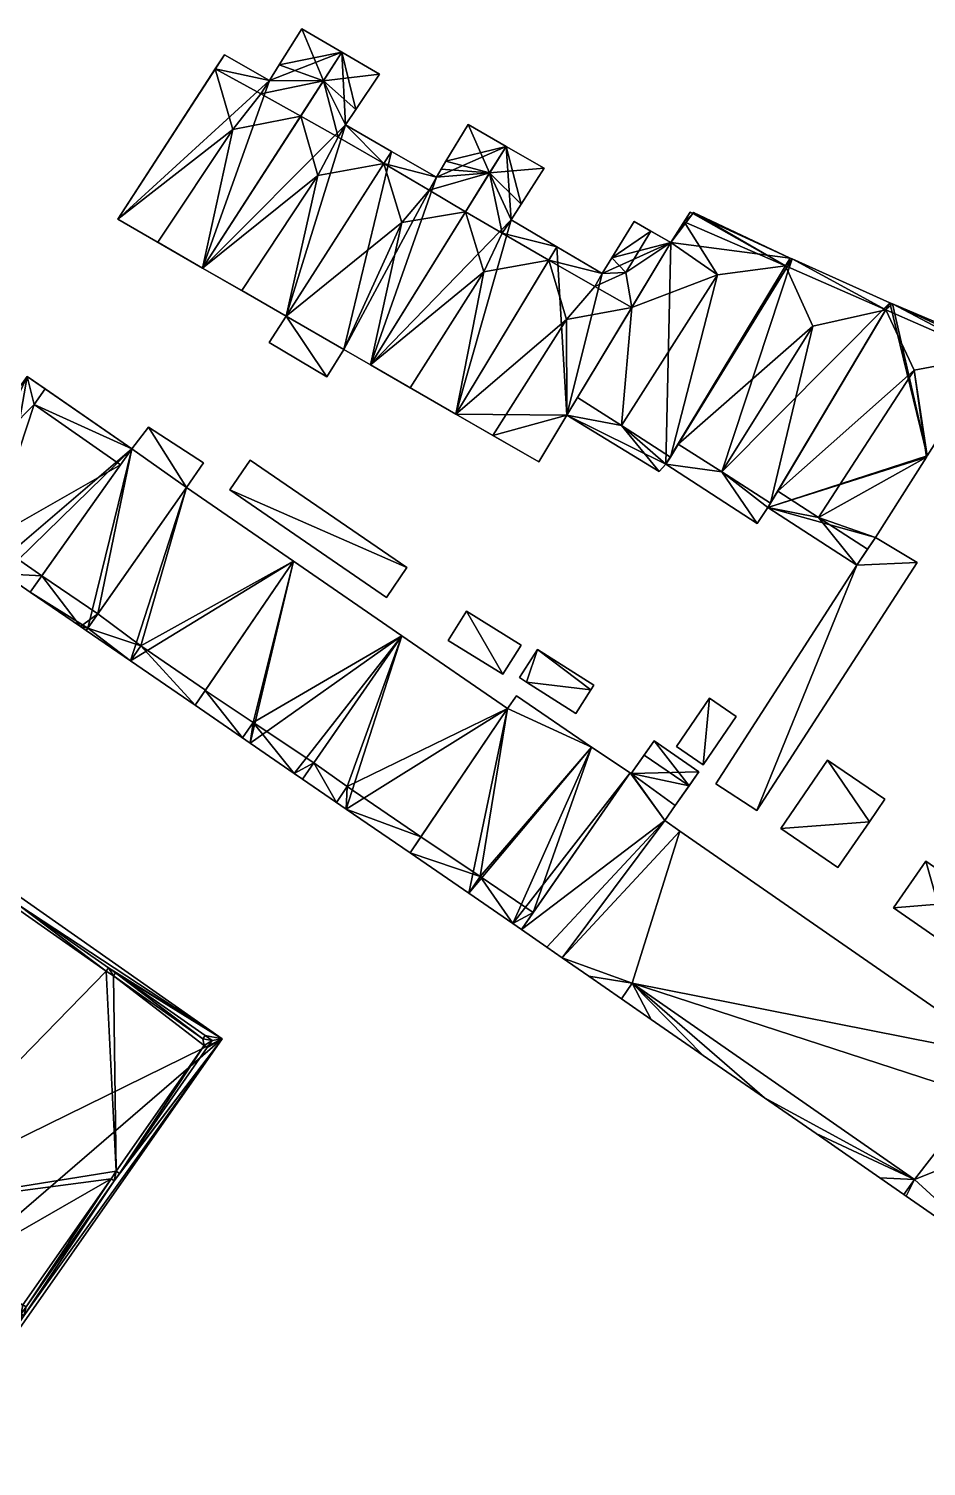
# Model space of a CAD drawing. Header units: inches. Extents: x 92123 to 92822, y 437993 to 438384.
# Drawn here: x 92657.7 to 92716.1, y 438164.1 to 438257.6 of the extents above; entities that cross this region are included whole.
import ezdxf

# ---------------------------------------------------------------- set-up
doc = ezdxf.new("R2010")
doc.units = ezdxf.units.IN
doc.header["$MEASUREMENT"] = 0
doc.layers.add('9200_4380_building', color=10, linetype='Continuous')

msp = doc.modelspace()

# ---------------------------------------------------------------- meshes
at = {"layer": '9200_4380_building'}
mesh = msp.add_polyface(dxfattribs=at)
corners = [(92663.5, 438245.25, 9.167), (92666.101, 438243.752, 10.367), (92670.981, 438251.086, 10.367), (92669.843, 438255.035, 9.167), (92669.843, 438255.035, 6.917), (92670.434, 438255.947, -2.127), (92663.5, 438245.25, -2.127), (92670.434, 438255.947, 6.917), (92669.02, 438242.07, 9.167), (92669.02, 438242.07, -2.127), (92675.402, 438251.96, 8.467), (92675.402, 438251.96, 9.167), (92678.083, 438256.116, -2.127), (92676.884, 438254.258, 9.467), (92678.083, 438256.116, 9.467), (92675.48, 438257.64, 8.467), (92675.48, 438257.64, -2.127), (92673.37, 438254.28, 6.917), (92673.37, 438254.28, -2.127), (92674.006, 438255.292, -2.127), (92673.37, 438254.28, 8.467), (92674.006, 438255.292, 8.467), (92672.806, 438253.396, 8.467), (92672.806, 438253.396, 6.917), (92672.806, 438253.396, 9.167)]
mesh.append_faces([[corners[k] for k in face] for face in [(2, 1, 8), (2, 8, 11), (6, 18, 9), (18, 19, 12), (9, 18, 12), (6, 5, 18), (19, 16, 12), (13, 22, 10), (17, 7, 4), (17, 4, 23), (24, 3, 2), (24, 2, 11), (13, 14, 15), (22, 13, 20), (15, 21, 13), (13, 21, 20), (10, 22, 11), (22, 24, 11), (3, 22, 4), (24, 22, 3), (22, 23, 4), (17, 23, 22), (17, 22, 20), (16, 19, 15), (19, 21, 15), (17, 21, 19), (20, 21, 17), (17, 19, 18), (18, 5, 17), (5, 7, 17), (12, 16, 15), (12, 15, 14), (12, 14, 13), (10, 12, 13), (8, 9, 10), (12, 10, 9), (8, 10, 11), (6, 8, 0), (9, 8, 6), (8, 1, 0), (0, 3, 4), (0, 4, 6), (4, 7, 5), (4, 5, 6), (3, 0, 2), (0, 1, 2)]])
mesh = msp.add_polyface(dxfattribs=at)
corners = [(92669.02, 438242.07, 9.167), (92671.57, 438240.602, 10.367), (92676.512, 438248.095, 10.367), (92675.402, 438251.96, 9.167), (92681.31, 438249.66, -2.052), (92678.32, 438251.38, 6.917), (92681.31, 438249.66, 6.917), (92678.32, 438251.38, -2.052), (92678.986, 438252.382, 8.467), (92678.32, 438251.38, 8.467), (92678.986, 438252.382, -2.052), (92680.52, 438254.69, 8.467), (92680.52, 438254.69, -2.052), (92678.083, 438256.116, -2.052), (92678.083, 438256.116, 9.467), (92676.884, 438254.258, 9.467), (92675.402, 438251.96, 8.467), (92669.02, 438242.07, -2.052), (92674.445, 438238.948, 9.167), (92674.445, 438238.948, -2.052), (92680.812, 438248.883, 6.917), (92680.812, 438248.883, 9.167), (92677.829, 438250.58, 8.467), (92677.829, 438250.58, 6.917), (92677.829, 438250.58, 9.167)]
mesh.append_faces([[corners[k] for k in face] for face in [(22, 15, 16), (2, 1, 18), (2, 18, 21), (13, 10, 7), (13, 7, 17), (10, 13, 12), (17, 7, 19), (19, 7, 4), (6, 5, 20), (5, 23, 20), (24, 3, 2), (24, 2, 21), (8, 11, 15), (22, 9, 15), (9, 8, 15), (11, 14, 15), (22, 16, 24), (16, 3, 24), (22, 21, 20), (24, 21, 22), (22, 20, 23), (9, 22, 5), (22, 23, 5), (6, 20, 4), (19, 20, 18), (4, 20, 19), (20, 21, 18), (17, 19, 0), (19, 18, 0), (18, 1, 0), (17, 0, 16), (17, 16, 13), (0, 3, 16), (16, 15, 13), (15, 14, 13), (12, 13, 11), (13, 14, 11), (11, 8, 10), (11, 10, 12), (7, 10, 5), (10, 8, 5), (8, 9, 5), (4, 7, 5), (4, 5, 6), (3, 0, 2), (0, 1, 2)]])
mesh = msp.add_polyface(dxfattribs=at)
corners = [(92684.23, 438247.99, 8.517), (92683.755, 438247.135, 8.517), (92687.69, 438248.259, 9.517), (92684.852, 438249.019, 8.517), (92684.541, 438248.505, 8.517), (92686.29, 438251.4, 8.517), (92688.761, 438249.987, 9.517), (92688.761, 438249.987, -2.07), (92686.29, 438251.4, -2.07), (92684.23, 438247.99, 6.917), (92684.852, 438249.019, -2.07), (92684.23, 438247.99, -2.07), (92681.31, 438249.66, -2.07), (92681.31, 438249.66, 6.917), (92680.812, 438248.883, 6.917), (92674.445, 438238.948, 1.917), (92674.445, 438238.948, -2.07), (92680.812, 438248.883, 9.167), (92674.445, 438238.948, 9.167), (92673.351, 438237.217, -2.07), (92673.351, 438237.217, 1.917), (92677.092, 438234.998, -2.07), (92677.092, 438234.998, 1.917), (92678.217, 438236.767, 1.917), (92678.217, 438236.767, -2.07), (92679.95, 438235.77, 9.117), (92686.122, 438245.729, 8.517), (92686.122, 438245.729, 9.117), (92679.95, 438235.77, -2.07), (92683.755, 438247.135, 6.917), (92678.217, 438236.767, 10.367), (92683.755, 438247.135, 9.14), (92681.975, 438245.032, 10.367)]
mesh.append_faces([[corners[k] for k in face] for face in [(31, 17, 32), (31, 32, 27), (2, 1, 26), (9, 13, 14), (9, 14, 29), (10, 8, 7), (11, 10, 7), (28, 24, 11), (28, 11, 7), (24, 16, 12), (21, 19, 16), (21, 16, 24), (12, 11, 24), (23, 15, 22), (15, 20, 22), (27, 32, 25), (32, 30, 25), (32, 17, 18), (32, 18, 30), (26, 1, 27), (1, 31, 27), (17, 1, 14), (31, 1, 17), (1, 29, 14), (30, 18, 23), (18, 15, 23), (24, 28, 23), (28, 25, 23), (25, 30, 23), (9, 29, 0), (29, 1, 0), (7, 6, 2), (26, 7, 2), (25, 28, 26), (7, 26, 28), (25, 26, 27), (23, 22, 21), (23, 21, 24), (22, 20, 21), (20, 19, 21), (16, 19, 15), (19, 20, 15), (18, 14, 15), (17, 14, 18), (16, 15, 12), (15, 14, 12), (14, 13, 12), (11, 12, 9), (12, 13, 9), (8, 10, 5), (10, 3, 5), (4, 3, 9), (9, 3, 10), (0, 4, 9), (9, 10, 11), (7, 8, 5), (7, 5, 6), (2, 6, 5), (3, 2, 5), (4, 0, 2), (2, 3, 4), (0, 1, 2)]])
mesh = msp.add_polyface(dxfattribs=at)
corners = [(92679.95, 438235.77, 9.117), (92682.529, 438234.283, 10.367), (92687.314, 438241.82, 10.367), (92686.122, 438245.729, 9.117), (92685.5, 438232.57, 9.117), (92685.5, 438232.57, -2.144), (92679.95, 438235.77, -2.144), (92691.543, 438242.577, 6.917), (92691.543, 438242.577, 9.117), (92692.07, 438243.45, -2.144), (92692.07, 438243.45, 6.917), (92689.1, 438245.2, -2.144), (92689.1, 438245.2, 6.917), (92689.748, 438246.221, 8.517), (92689.1, 438245.2, 8.517), (92689.748, 438246.221, -2.144), (92691.24, 438248.57, 8.517), (92691.24, 438248.57, -2.144), (92688.761, 438249.987, -2.144), (92688.761, 438249.987, 9.517), (92687.69, 438248.259, 9.517), (92686.122, 438245.729, 8.517), (92688.505, 438244.343, 6.917), (92688.505, 438244.343, 8.517), (92688.505, 438244.343, 9.117)]
mesh.append_faces([[corners[k] for k in face] for face in [(23, 20, 21), (24, 3, 2), (24, 2, 8), (18, 15, 11), (18, 11, 6), (15, 18, 17), (6, 11, 5), (5, 11, 9), (10, 12, 22), (10, 22, 7), (14, 13, 20), (23, 14, 20), (13, 16, 20), (16, 19, 20), (2, 1, 4), (8, 2, 4), (23, 21, 24), (21, 3, 24), (23, 8, 7), (24, 8, 23), (7, 22, 23), (14, 23, 22), (14, 22, 12), (6, 0, 21), (6, 21, 18), (0, 3, 21), (21, 20, 18), (20, 19, 18), (17, 18, 16), (18, 19, 16), (16, 13, 15), (16, 15, 17), (11, 15, 12), (15, 13, 12), (13, 14, 12), (9, 11, 10), (11, 12, 10), (10, 7, 9), (5, 7, 4), (9, 7, 5), (7, 8, 4), (6, 4, 0), (5, 4, 6), (4, 1, 0), (3, 0, 2), (0, 1, 2)]])
mesh = msp.add_polyface(dxfattribs=at)
corners = [(92696.284, 438231.827, 7.292), (92693.416, 438233.655, 7.292), (92692.72, 438232.5, 6.692), (92699.17, 438229.3, 6.998), (92698.73, 438228.84, 6.692), (92699.455, 438229.774, 7.292), (92692.72, 438232.5, -1.999), (92698.73, 438228.84, -1.999), (92699.17, 438229.3, -1.999), (92706.941, 438242.206, 7.867), (92699.455, 438229.774, 9.742), (92707.251, 438242.721, -1.999), (92707.251, 438242.721, 7.867), (92706.941, 438242.206, 9.742), (92700.95, 438245.69, -1.999), (92700.95, 438245.69, 7.867), (92700.91, 438245.62, 7.867), (92700.91, 438245.62, -1.999), (92700.75, 438245.71, 7.867), (92700.75, 438245.71, -1.999), (92696.944, 438239.506, 9.742), (92699.49, 438243.73, 9.742), (92699.49, 438243.73, -1.999), (92693.416, 438233.655, 9.742), (92700.353, 438245.086, 7.867), (92700.353, 438245.086, 9.742), (92696.284, 438231.827, 10.742), (92702.516, 438241.633, 10.742)]
mesh.append_faces([[corners[k] for k in face] for face in [(13, 25, 27), (12, 15, 9), (15, 16, 9), (9, 16, 24), (24, 16, 18), (22, 19, 17), (22, 17, 11), (17, 14, 11), (7, 6, 8), (6, 22, 8), (22, 11, 8), (13, 27, 10), (27, 26, 10), (27, 20, 26), (27, 21, 20), (20, 23, 26), (27, 25, 21), (9, 24, 13), (24, 25, 13), (10, 26, 0), (10, 0, 5), (26, 23, 0), (23, 1, 0), (21, 25, 24), (21, 24, 22), (24, 18, 19), (24, 19, 22), (23, 20, 1), (1, 20, 22), (6, 1, 22), (2, 1, 6), (20, 21, 22), (17, 19, 18), (17, 18, 16), (14, 17, 16), (14, 16, 15), (11, 14, 12), (14, 15, 12), (5, 11, 9), (10, 9, 13), (9, 11, 12), (5, 8, 11), (3, 8, 5), (9, 10, 5), (3, 4, 8), (4, 7, 8), (4, 2, 7), (2, 6, 7), (5, 0, 3), (4, 0, 2), (3, 0, 4), (0, 1, 2)]])
mesh = msp.add_polyface(dxfattribs=at)
corners = [(92696.552, 438241.772, 9.267), (92696.944, 438239.506, 8.817), (92699.49, 438243.73, 8.817), (92698.188, 438244.474, 9.267), (92691.543, 438242.577, 6.917), (92692.07, 438243.45, -2.144), (92685.5, 438232.57, -2.144), (92692.07, 438243.45, 6.917), (92685.5, 438232.57, 9.117), (92691.543, 438242.577, 9.117), (92690.9, 438229.46, 9.117), (92687.904, 438231.185, 10.367), (92690.9, 438229.46, -2.144), (92692.72, 438232.5, -2.144), (92692.72, 438232.5, 9.117), (92696.944, 438239.506, 9.117), (92699.49, 438243.73, -2.144), (92697.11, 438245.09, -2.144), (92697.11, 438245.09, 8.817), (92695.02, 438241.72, 6.917), (92695.655, 438242.743, -2.144), (92695.02, 438241.72, -2.144), (92695.02, 438241.72, 8.817), (92695.655, 438242.743, 8.817), (92694.547, 438240.869, 6.917), (92694.547, 438240.869, 8.817), (92694.547, 438240.869, 9.117), (92692.704, 438238.73, 10.367)]
mesh.append_faces([[corners[k] for k in face] for face in [(1, 0, 25), (19, 7, 4), (19, 4, 24), (16, 21, 20), (16, 20, 17), (5, 21, 13), (13, 6, 5), (12, 6, 13), (21, 16, 13), (26, 9, 27), (26, 27, 15), (18, 23, 3), (3, 23, 0), (25, 0, 22), (0, 23, 22), (27, 9, 8), (27, 8, 11), (14, 27, 11), (15, 27, 14), (14, 11, 10), (1, 25, 26), (1, 26, 15), (9, 25, 4), (26, 25, 9), (25, 24, 4), (19, 24, 22), (24, 25, 22), (21, 5, 19), (5, 7, 19), (17, 20, 23), (17, 23, 18), (19, 23, 20), (22, 23, 19), (19, 20, 21), (18, 2, 17), (3, 2, 18), (2, 16, 17), (2, 1, 16), (13, 1, 14), (16, 1, 13), (1, 15, 14), (14, 10, 13), (10, 12, 13), (6, 10, 8), (12, 10, 6), (10, 11, 8), (8, 9, 4), (8, 4, 6), (4, 7, 5), (4, 5, 6), (3, 0, 2), (0, 1, 2)]])
mesh = msp.add_polyface(dxfattribs=at)
corners = [(92702.802, 438228.804, 6.992), (92699.962, 438230.616, -1.938), (92702.802, 438228.804, -1.938), (92699.962, 438230.616, 6.992), (92706.941, 438242.206, 7.867), (92707.251, 438242.721, 7.867), (92707.251, 438242.721, -1.938), (92706.941, 438242.206, 9.742), (92699.962, 438230.616, 9.742), (92713.472, 438239.351, 7.867), (92713.472, 438239.351, 9.742), (92705.977, 438226.777, 9.742), (92705.977, 438226.777, -1.938), (92713.745, 438239.809, -1.938), (92705.977, 438226.777, 6.992), (92713.745, 438239.809, 7.867), (92707.38, 438242.66, 7.867), (92707.38, 438242.66, -1.938), (92702.802, 438228.804, 10.742), (92708.721, 438238.296, 10.742)]
mesh.append_faces([[corners[k] for k in face] for face in [(7, 8, 19), (8, 18, 19), (10, 7, 19), (15, 16, 9), (4, 16, 5), (9, 16, 4), (14, 0, 2), (14, 2, 12), (1, 17, 2), (1, 6, 17), (17, 13, 2), (13, 12, 2), (10, 19, 11), (19, 18, 11), (18, 8, 0), (8, 3, 0), (11, 18, 0), (11, 0, 14), (9, 4, 10), (4, 7, 10), (17, 6, 5), (17, 5, 16), (13, 17, 16), (13, 16, 15), (13, 9, 14), (15, 9, 13), (14, 9, 11), (12, 13, 14), (9, 10, 11), (8, 4, 3), (7, 4, 8), (1, 3, 6), (3, 4, 6), (4, 5, 6), (0, 3, 1), (0, 1, 2)]])
mesh = msp.add_polyface(dxfattribs=at)
corners = [(92720.305, 438236.364, 7.867), (92713.9, 438239.74, 7.867), (92713.472, 438239.351, 7.867), (92713.745, 438239.809, 7.867), (92720.505, 438236.678, 7.867), (92720.64, 438236.89, 7.867), (92713.745, 438239.809, -1.822), (92705.8, 438226.48, -1.822), (92706.439, 438227.552, 7.317), (92705.8, 438226.48, 6.767), (92713.472, 438239.351, 9.742), (92706.439, 438227.552, 9.742), (92711.58, 438222.73, -1.822), (92711.58, 438222.73, 6.767), (92712.8, 438224.54, -1.822), (92712.281, 438223.769, 7.317), (92712.8, 438224.54, 9.742), (92712.281, 438223.769, 9.742), (92716.121, 438229.772, -1.822), (92716.121, 438229.772, 9.742), (92716.16, 438229.86, 9.742), (92716.16, 438229.86, -1.822), (92720.305, 438236.364, 9.742), (92720.505, 438236.678, -1.822), (92720.64, 438236.89, -1.822), (92713.9, 438239.74, -1.822), (92709.094, 438225.833, 7.317), (92709.094, 438225.833, 10.892), (92715.317, 438235.426, 10.892)]
mesh.append_faces([[corners[k] for k in face] for face in [(22, 10, 28), (25, 24, 23), (21, 25, 23), (21, 6, 25), (21, 7, 6), (14, 12, 7), (7, 21, 18), (14, 7, 18), (15, 26, 13), (9, 26, 8), (13, 26, 9), (28, 10, 11), (28, 11, 27), (22, 28, 20), (20, 28, 19), (19, 27, 16), (19, 28, 27), (16, 27, 17), (27, 11, 26), (11, 8, 26), (17, 27, 26), (17, 26, 15), (0, 2, 22), (2, 10, 22), (25, 6, 1), (6, 3, 1), (24, 25, 1), (24, 1, 5), (5, 4, 24), (4, 23, 24), (4, 0, 23), (21, 0, 20), (23, 0, 21), (0, 22, 20), (20, 19, 18), (20, 18, 21), (19, 16, 18), (16, 14, 18), (16, 17, 15), (16, 15, 14), (14, 15, 13), (12, 14, 13), (13, 9, 12), (9, 7, 12), (11, 2, 8), (8, 2, 6), (10, 2, 11), (7, 9, 8), (7, 8, 6), (2, 3, 6), (5, 1, 4), (4, 1, 0), (2, 1, 3), (0, 1, 2)]])
mesh = msp.add_polyface(dxfattribs=at)
corners = [(92658.06, 438233.182, 11.773), (92658.775, 438234.211, 11.774), (92657.61, 438235.02, 11.771), (92655.145, 438224.41, 11.863), (92651.735, 438226.793, 11.853), (92658.548, 438222.035, 11.873), (92663.684, 438229.277, 11.8), (92658.775, 438234.211, 10.105), (92652.709, 438224.538, 9.473), (92650.99, 438225.75, -1.397), (92652.709, 438224.538, -1.397), (92650.99, 438225.75, 9.484), (92654.404, 438223.343, 9.094), (92654.404, 438223.343, 9.462), (92655.43, 438222.62, -1.397), (92655.43, 438222.62, 9.112), (92656.078, 438222.172, -1.397), (92656.078, 438222.172, 9.122), (92657.8, 438220.98, -1.397), (92657.8, 438220.98, 9.151), (92658.548, 438222.035, 9.092), (92664.41, 438230.3, -1.397), (92664.41, 438230.3, 10.142), (92657.61, 438235.02, -1.397), (92655.145, 438224.41, 9.034)]
mesh.append_faces([[corners[k] for k in face] for face in [(18, 16, 21), (21, 16, 14), (23, 10, 9), (10, 23, 14), (23, 21, 14), (22, 7, 0), (22, 0, 6), (24, 17, 20), (12, 15, 24), (17, 19, 20), (15, 17, 24), (4, 8, 3), (8, 13, 3), (11, 8, 4), (5, 3, 20), (3, 24, 20), (3, 13, 24), (13, 12, 24), (11, 2, 23), (4, 2, 11), (11, 23, 9), (2, 7, 23), (2, 1, 7), (7, 22, 21), (7, 21, 23), (20, 22, 6), (20, 21, 22), (19, 18, 20), (18, 21, 20), (6, 5, 20), (19, 17, 18), (17, 16, 18), (17, 15, 16), (15, 14, 16), (15, 12, 14), (10, 12, 8), (14, 12, 10), (12, 13, 8), (8, 11, 9), (8, 9, 10), (1, 0, 7), (3, 6, 0), (5, 6, 3), (4, 0, 2), (3, 0, 4), (0, 1, 2)]])
mesh = msp.add_polyface(dxfattribs=at)
corners = [(92657.8, 438220.98, -1.768), (92661.55, 438218.64, -1.768), (92661.083, 438218.74, -1.768), (92661.45, 438218.49, -1.768), (92664.41, 438230.3, -1.768), (92667.96, 438227.79, -1.768), (92665.5, 438231.72, -1.768), (92669.07, 438229.39, -1.768), (92657.8, 438220.98, 9.164), (92661.083, 438218.74, 9.17), (92661.45, 438218.49, 9.171), (92661.55, 438218.64, 9.17), (92662.203, 438219.573, 9.168), (92667.96, 438227.79, 11.871), (92662.203, 438219.573, 11.979), (92669.07, 438229.39, 9.249), (92665.5, 438231.72, 9.529), (92664.41, 438230.3, 11.858), (92658.548, 438222.035, 9.161), (92658.548, 438222.035, 11.882)]
mesh.append_faces([[corners[k] for k in face] for face in [(15, 16, 13), (16, 17, 13), (10, 11, 9), (8, 9, 18), (9, 11, 12), (9, 12, 18), (13, 17, 14), (17, 19, 14), (14, 19, 12), (19, 18, 12), (0, 18, 4), (18, 17, 4), (19, 17, 18), (8, 18, 0), (6, 4, 16), (4, 17, 16), (7, 6, 15), (6, 16, 15), (15, 13, 5), (15, 5, 7), (13, 14, 12), (13, 12, 5), (5, 12, 1), (1, 12, 11), (11, 10, 3), (11, 3, 1), (10, 9, 3), (9, 2, 3), (9, 8, 2), (8, 0, 2), (5, 6, 7), (5, 4, 6), (5, 1, 4), (4, 1, 0), (2, 1, 3), (0, 1, 2)]])
mesh = msp.add_polyface(dxfattribs=at)
corners = [(92705.11, 438225.46, 6.617), (92702.802, 438228.804, 6.992), (92699.17, 438229.3, 6.617), (92699.962, 438230.616, 6.992), (92705.8, 438226.48, 6.912), (92705.977, 438226.777, 6.992), (92699.962, 438230.616, -1.938), (92702.802, 438228.804, -1.938), (92699.17, 438229.3, -1.938), (92705.11, 438225.46, -1.938), (92705.8, 438226.48, -1.938), (92705.977, 438226.777, -1.938)]
mesh.append_faces([[corners[k] for k in face] for face in [(11, 7, 5), (7, 1, 5), (11, 10, 7), (6, 7, 8), (7, 10, 9), (7, 9, 8), (5, 4, 11), (4, 10, 11), (4, 0, 10), (0, 9, 10), (0, 2, 9), (2, 8, 9), (6, 8, 2), (6, 2, 3), (7, 6, 1), (6, 3, 1), (5, 1, 4), (4, 1, 0), (2, 1, 3), (0, 1, 2)]])
mesh = msp.add_polyface(dxfattribs=at)
corners = [(92682.304, 438222.578, 0.324), (92670.786, 438227.644, 0.464), (92680.974, 438220.643, 0.496), (92672.115, 438229.578, 0.292), (92670.786, 438227.644, -1.918), (92672.115, 438229.578, -1.918), (92682.304, 438222.578, -1.918), (92680.974, 438220.643, -1.918)]
mesh.append_faces([[corners[k] for k in face] for face in [(2, 1, 7), (1, 4, 7), (5, 4, 3), (4, 1, 3), (6, 5, 3), (6, 3, 0), (0, 2, 7), (0, 7, 6), (7, 4, 6), (4, 5, 6), (0, 3, 1), (0, 1, 2)]])
mesh = msp.add_polyface(dxfattribs=at)
corners = [(92667.96, 438227.79, -1.744), (92664.329, 438216.51, -1.744), (92661.55, 438218.64, -1.744), (92661.45, 438218.49, -1.744), (92674.94, 438222.99, -1.744), (92668.53, 438213.62, -1.744), (92668.53, 438213.62, 9.783), (92664.329, 438216.51, 9.797), (92664.329, 438216.51, 9.141), (92661.45, 438218.49, 9.236), (92674.94, 438222.99, 11.94), (92669.206, 438214.608, 11.911), (92667.96, 438227.79, 11.925), (92661.55, 438218.64, 9.235), (92662.203, 438219.573, 9.229), (92662.203, 438219.573, 11.896), (92664.998, 438217.486, 11.902), (92664.998, 438217.486, 9.135)]
mesh.append_faces([[corners[k] for k in face] for face in [(11, 16, 6), (16, 7, 6), (16, 10, 12), (11, 10, 16), (16, 12, 15), (9, 8, 13), (8, 17, 13), (17, 14, 13), (17, 8, 7), (17, 7, 16), (16, 15, 14), (16, 14, 17), (2, 14, 0), (14, 12, 0), (15, 12, 14), (13, 14, 2), (2, 3, 13), (3, 9, 13), (4, 0, 12), (4, 12, 10), (5, 4, 6), (4, 10, 6), (10, 11, 6), (8, 9, 3), (8, 3, 1), (1, 5, 8), (5, 6, 8), (6, 7, 8), (5, 1, 4), (4, 1, 0), (2, 1, 3), (0, 1, 2)]])
mesh = msp.add_polyface(dxfattribs=at)
corners = [(92705.09, 438206.78, 1.382), (92711.58, 438222.73, 1.341), (92702.41, 438208.51, 1.402), (92715.51, 438222.91, 1.312), (92712.8, 438224.54, 1.333), (92711.58, 438222.73, -1.722), (92715.51, 438222.91, -1.722), (92705.09, 438206.78, -1.722), (92712.8, 438224.54, -1.722), (92702.41, 438208.51, -1.722)]
mesh.append_faces([[corners[k] for k in face] for face in [(5, 9, 1), (9, 2, 1), (8, 5, 4), (5, 1, 4), (6, 8, 3), (8, 4, 3), (3, 0, 7), (3, 7, 6), (0, 2, 9), (0, 9, 7), (9, 5, 7), (5, 8, 6), (5, 6, 7), (0, 3, 1), (3, 4, 1), (0, 1, 2)]])
mesh = msp.add_polyface(dxfattribs=at)
corners = [(92674.94, 438222.99, -1.794), (92681.98, 438218.15, -1.794), (92672.106, 438211.165, -1.794), (92674.978, 438209.193, -1.794), (92668.53, 438213.62, -1.794), (92675.52, 438208.82, -1.794), (92671.622, 438211.497, 9.124), (92671.622, 438211.497, 9.627), (92668.53, 438213.62, 9.703), (92672.106, 438211.165, 9.124), (92674.978, 438209.193, 9.124), (92675.52, 438208.82, 9.124), (92676.254, 438209.879, 9.124), (92681.98, 438218.15, 11.947), (92676.254, 438209.879, 11.92), (92674.94, 438222.99, 11.937), (92669.192, 438214.587, 11.91), (92672.299, 438212.506, 11.915), (92672.299, 438212.506, 9.124)]
mesh.append_faces([[corners[k] for k in face] for face in [(17, 16, 7), (16, 8, 7), (17, 13, 15), (14, 13, 17), (17, 15, 16), (11, 12, 10), (9, 10, 18), (10, 12, 18), (9, 18, 6), (17, 7, 18), (7, 6, 18), (14, 17, 12), (17, 18, 12), (8, 15, 0), (16, 15, 8), (8, 0, 4), (1, 0, 15), (1, 15, 13), (13, 14, 12), (13, 12, 1), (1, 12, 5), (5, 12, 11), (11, 10, 5), (10, 3, 5), (10, 9, 2), (10, 2, 3), (9, 6, 2), (4, 6, 8), (2, 6, 4), (6, 7, 8), (3, 1, 5), (4, 0, 2), (1, 3, 2), (0, 1, 2)]])
mesh = msp.add_polyface(dxfattribs=at)
corners = [(92686.188, 438219.746, 0.401), (92685.007, 438217.845, 0.554), (92688.558, 438215.638, 0.525), (92689.74, 438217.538, 0.372), (92688.558, 438215.638, -1.799), (92686.188, 438219.746, -1.799), (92689.74, 438217.538, -1.799), (92685.007, 438217.845, -1.799)]
mesh.append_faces([[corners[k] for k in face] for face in [(2, 1, 7), (2, 7, 4), (5, 7, 0), (7, 1, 0), (6, 5, 3), (5, 0, 3), (3, 2, 4), (3, 4, 6), (4, 7, 5), (4, 5, 6), (3, 0, 2), (0, 1, 2)]])
mesh = msp.add_polyface(dxfattribs=at)
corners = [(92688.86, 438213.41, -1.794), (92682.52, 438204.02, -1.794), (92678.368, 438206.867, -1.794), (92681.98, 438218.15, -1.794), (92675.52, 438208.82, -1.794), (92677.726, 438207.307, 9.124), (92675.52, 438208.82, 9.124), (92678.368, 438206.867, 9.595), (92677.726, 438207.307, 9.6), (92682.52, 438204.02, 9.56), (92688.86, 438213.41, 11.931), (92683.226, 438205.066, 11.923), (92681.98, 438218.15, 11.932), (92676.254, 438209.879, 9.124), (92676.254, 438209.879, 11.925), (92678.424, 438208.333, 11.923), (92678.424, 438208.333, 9.124)]
mesh.append_faces([[corners[k] for k in face] for face in [(7, 11, 15), (9, 11, 7), (7, 15, 8), (16, 13, 5), (13, 6, 5), (15, 10, 12), (11, 10, 15), (15, 12, 14), (16, 5, 8), (16, 8, 15), (15, 14, 13), (15, 13, 16), (4, 13, 3), (13, 12, 3), (14, 12, 13), (6, 13, 4), (0, 3, 10), (3, 12, 10), (1, 0, 9), (0, 10, 9), (10, 11, 9), (9, 7, 2), (9, 2, 1), (7, 8, 5), (7, 5, 2), (2, 5, 4), (4, 5, 6), (4, 3, 2), (3, 0, 2), (0, 1, 2)]])
mesh = msp.add_polyface(dxfattribs=at)
corners = [(92690.095, 438215.135, 0.559), (92690.812, 438217.257, 0.384), (92689.644, 438215.422, 0.546), (92693.305, 438213.092, 0.647), (92694.279, 438214.621, 0.512), (92694.473, 438214.927, 0.485), (92694.279, 438214.621, -1.834), (92693.305, 438213.092, -1.834), (92690.095, 438215.135, -1.834), (92689.644, 438215.422, -1.834), (92690.812, 438217.257, -1.834), (92694.473, 438214.927, -1.834)]
mesh.append_faces([[corners[k] for k in face] for face in [(0, 2, 8), (2, 9, 8), (3, 0, 7), (0, 8, 7), (10, 9, 1), (9, 2, 1), (11, 10, 1), (11, 1, 5), (5, 4, 6), (5, 6, 11), (4, 3, 7), (4, 7, 6), (10, 11, 6), (8, 10, 6), (9, 10, 8), (6, 7, 8), (4, 5, 1), (0, 4, 1), (3, 4, 0), (0, 1, 2)]])
mesh = msp.add_polyface(dxfattribs=at)
corners = [(92696.84, 438209.22, -1.696), (92689.77, 438199.04, -1.696), (92689.203, 438199.43, -1.696), (92686.344, 438201.393, -1.696), (92694.328, 438210.894, -1.696), (92682.52, 438204.02, -1.696), (92688.86, 438213.41, -1.696), (92689.451, 438214.244, -1.696), (92687.077, 438202.484, 11.931), (92686.344, 438201.393, 9.428), (92687.077, 438202.484, 9.313), (92694.328, 438210.894, 11.924), (92696.84, 438209.22, 11.93), (92689.451, 438214.244, 11.914), (92688.86, 438213.41, 11.915), (92682.52, 438204.02, 9.56), (92683.226, 438205.065, 11.923), (92689.203, 438199.43, 9.344), (92689.77, 438199.04, 9.328), (92690.536, 438200.144, 9.348), (92690.536, 438200.144, 11.938)]
mesh.append_faces([[corners[k] for k in face] for face in [(12, 11, 20), (20, 11, 8), (16, 8, 14), (8, 11, 14), (11, 13, 14), (8, 16, 15), (8, 15, 9), (19, 10, 17), (19, 17, 18), (17, 10, 9), (20, 8, 19), (8, 10, 19), (12, 20, 19), (12, 19, 0), (0, 19, 1), (1, 19, 18), (18, 17, 2), (18, 2, 1), (17, 9, 3), (17, 3, 2), (9, 15, 5), (9, 5, 3), (15, 14, 6), (16, 14, 15), (15, 6, 5), (7, 6, 13), (6, 14, 13), (4, 7, 13), (4, 13, 11), (0, 4, 11), (0, 11, 12), (8, 9, 10), (6, 7, 4), (2, 4, 0), (3, 6, 4), (3, 5, 6), (3, 4, 2), (0, 1, 2)]])
mesh = msp.add_polyface(dxfattribs=at)
corners = [(92702.009, 438214.086, 0.759), (92701.594, 438209.745, 0.759), (92703.747, 438212.899, 0.759), (92699.856, 438210.931, 0.759), (92701.594, 438209.745, -1.705), (92703.747, 438212.899, -1.705), (92702.009, 438214.086, -1.705), (92699.856, 438210.931, -1.705), (92701.594, 438209.745, -1.705)]
mesh.append_faces([[corners[k] for k in face] for face in [(5, 8, 6), (8, 7, 6), (1, 3, 7), (1, 7, 4), (6, 7, 0), (7, 3, 0), (5, 6, 2), (6, 0, 2), (2, 1, 4), (2, 4, 5), (0, 3, 1), (0, 1, 2)]])
mesh = msp.add_polyface(dxfattribs=at)
corners = [(92697.749, 438210.38, 10.017), (92697.749, 438210.38, 10.317), (92700.669, 438208.384, 10.317), (92700.669, 438208.384, 10.017), (92714.808, 438181.687, 10.317), (92714.651, 438181.796, 10.317), (92714.651, 438181.796, 7.367), (92714.808, 438181.687, -1.475), (92714.651, 438181.796, -1.475), (92721.939, 438176.748, 10.317), (92721.939, 438176.748, -1.475), (92724.41, 438175.038, 10.317), (92724.41, 438175.038, -1.475), (92725.454, 438174.315, 10.317), (92725.454, 438174.315, -1.475), (92726.24, 438173.77, 10.317), (92726.24, 438173.77, -1.475), (92727.778, 438175.991, 10.317), (92727.778, 438175.991, -1.475), (92727.827, 438176.062, 10.317), (92727.827, 438176.062, -1.475), (92730.83, 438180.4, -1.475), (92730.83, 438180.4, 10.317), (92727.065, 438182.997, 10.317), (92722.983, 438185.814, -1.475), (92722.983, 438185.814, 10.317), (92719.54, 438188.19, -1.475), (92719.54, 438188.19, 10.317), (92721.29, 438190.72, -1.475), (92721.29, 438190.72, 10.317), (92700.077, 438205.435, -1.475), (92700.077, 438205.435, 10.317), (92699.09, 438206.12, -1.475), (92699.09, 438206.12, 10.317), (92699.772, 438207.098, -1.475), (92699.772, 438207.098, 10.317), (92701.3, 438209.29, -1.475), (92701.3, 438209.29, 9.167), (92698.4, 438211.31, 9.167), (92698.4, 438211.31, -1.475), (92696.91, 438209.18, -1.475), (92696.91, 438209.18, 10.317), (92696.84, 438209.22, -1.475), (92696.84, 438209.22, 10.317), (92689.77, 438199.04, -1.475), (92689.77, 438199.04, 10.317), (92696.269, 438194.525, 7.367), (92696.269, 438194.525, 10.317), (92694.144, 438195.996, 10.317), (92696.269, 438194.525, -1.475), (92694.144, 438195.996, -1.475), (92691.41, 438197.89, -1.475), (92691.41, 438197.89, 10.317), (92692.42, 438197.19, 10.317), (92692.42, 438197.19, -1.475), (92715.333, 438182.777, -1.475), (92696.977, 438195.544, -1.475), (92715.333, 438182.777, 7.367), (92715.333, 438182.777, 10.317), (92696.977, 438195.544, 7.367), (92696.977, 438195.544, 10.317)]
mesh.append_faces([[corners[k] for k in face] for face in [(11, 17, 19), (13, 15, 17), (9, 11, 19), (23, 9, 19), (23, 25, 9), (58, 5, 4), (9, 25, 58), (27, 29, 60), (27, 60, 58), (60, 31, 53), (47, 60, 48), (48, 60, 53), (43, 45, 33), (41, 43, 33), (35, 41, 33), (35, 2, 41), (11, 13, 17), (52, 33, 45), (41, 2, 1), (29, 31, 60), (25, 27, 58), (9, 58, 4), (53, 31, 33), (19, 22, 23), (52, 53, 33), (37, 38, 3), (38, 0, 3), (57, 59, 55), (59, 56, 55), (59, 46, 56), (46, 49, 56), (55, 8, 6), (55, 6, 57), (58, 60, 59), (58, 59, 57), (60, 47, 59), (47, 46, 59), (57, 6, 5), (57, 5, 58), (10, 24, 20), (12, 20, 18), (21, 20, 24), (24, 55, 26), (10, 55, 24), (28, 56, 30), (51, 32, 54), (36, 34, 40), (26, 56, 28), (30, 56, 54), (32, 30, 54), (34, 32, 40), (40, 32, 42), (42, 32, 44), (50, 54, 56), (49, 50, 56), (39, 36, 40), (26, 55, 56), (51, 44, 32), (10, 7, 55), (12, 10, 20), (12, 18, 14), (18, 16, 14), (7, 8, 55), (48, 53, 50), (53, 54, 50), (53, 52, 51), (53, 51, 54), (52, 45, 51), (45, 44, 51), (50, 46, 48), (49, 46, 50), (46, 47, 48), (42, 44, 43), (44, 45, 43), (40, 42, 41), (42, 43, 41), (1, 0, 41), (41, 38, 40), (0, 38, 41), (38, 39, 40), (36, 39, 38), (36, 38, 37), (37, 3, 35), (34, 37, 35), (36, 37, 34), (3, 2, 35), (35, 33, 34), (33, 32, 34), (30, 32, 31), (32, 33, 31), (28, 30, 29), (30, 31, 29), (29, 27, 28), (27, 26, 28), (24, 26, 25), (26, 27, 25), (25, 23, 24), (23, 22, 21), (23, 21, 24), (22, 19, 21), (19, 20, 21), (19, 17, 18), (19, 18, 20), (17, 15, 16), (17, 16, 18), (15, 13, 14), (15, 14, 16), (13, 11, 12), (13, 12, 14), (11, 9, 10), (11, 10, 12), (9, 4, 7), (9, 7, 10), (8, 7, 6), (7, 4, 6), (4, 5, 6), (3, 0, 2), (0, 1, 2)]])
mesh = msp.add_polyface(dxfattribs=at)
corners = [(92669.04, 438191.93, -1.504), (92663.21, 438196.01, 4), (92669.04, 438191.93, 4), (92663.21, 438196.01, -1.504), (92638.14, 438200.97, -1.504), (92638.14, 438200.97, 4), (92643.89, 438209.15, 4), (92643.89, 438209.15, -1.504), (92637.93, 438201.11, -1.504), (92637.93, 438201.11, 4), (92637.61, 438200.66, -1.504), (92637.61, 438200.66, 4), (92637.82, 438200.52, 4), (92637.82, 438200.52, -1.504), (92633.48, 438194.34, 4), (92633.48, 438194.34, -1.504), (92633.27, 438194.49, 4), (92633.27, 438194.49, -1.504), (92632.16, 438192.89, 4), (92632.16, 438192.89, -1.504), (92635.52, 438185.85, 4), (92635.52, 438185.85, -1.504), (92635.74, 438185.96, 4), (92635.74, 438185.96, -1.504), (92636.456, 438184.458, 4), (92636.456, 438184.458, -1.504), (92638.41, 438180.36, -1.504), (92638.41, 438180.36, 4), (92638.18, 438180.26, 4), (92638.18, 438180.26, -1.504), (92638.4, 438179.8, 4), (92638.4, 438179.8, -1.504), (92638.63, 438179.91, 4), (92638.63, 438179.91, -1.504), (92639.936, 438177.16, 4), (92639.936, 438177.16, -1.504), (92655.46, 438174.99, 4), (92649.586, 438166.597, -1.504), (92655.46, 438174.99, -1.504), (92649.586, 438166.597, 4), (92657.25, 438173.73, 4), (92657.25, 438173.73, -1.504), (92657.38, 438173.9, -1.504), (92657.38, 438173.9, 4), (92657.21, 438174.02, 4), (92657.21, 438174.02, -1.504), (92657.54, 438174.48, 4), (92657.54, 438174.48, -1.504), (92657.33, 438174.62, 4), (92657.33, 438174.62, -1.504), (92663.06, 438182.82, -1.504), (92663.06, 438182.82, 4), (92663.27, 438182.68, 4), (92663.27, 438182.68, -1.504), (92663.6, 438183.16, -1.504), (92663.6, 438183.16, 4), (92663.39, 438183.3, -1.504), (92663.39, 438183.3, 4), (92669.12, 438191.49, 4), (92669.12, 438191.49, -1.504), (92669.32, 438191.35, -1.504), (92669.32, 438191.35, 4), (92669.64, 438191.81, -1.504), (92669.64, 438191.81, 4), (92669.18, 438192.13, -1.504), (92669.18, 438192.13, 4), (92652.984, 438177.014, -1.504), (92647.964, 438169.893, -1.504), (92669.32, 438191.35, -1.504), (92647.585, 438180.774, -1.504), (92636.456, 438184.458, -1.504), (92650.2, 438205.12, -1.504), (92650.62, 438204.82, -1.504), (92637.82, 438200.52, -1.504), (92638.18, 438180.26, -1.504), (92637.93, 438201.11, -1.504), (92644.01, 438209.75, -1.504), (92644.32, 438209.24, -1.504), (92643.68, 438209.3, -1.504), (92644.46, 438209.44, -1.504), (92650.76, 438205.03, -1.504), (92650.34, 438205.32, -1.504), (92656.46, 438200.74, -1.504), (92656.91, 438200.42, -1.504), (92657.06, 438200.62, -1.504), (92656.6, 438200.94, -1.504), (92662.75, 438196.33, -1.504), (92663.36, 438196.21, -1.504), (92662.89, 438196.54, -1.504), (92663.36, 438196.21, 4), (92662.89, 438196.54, 4), (92662.75, 438196.33, 4), (92656.91, 438200.42, 4), (92657.06, 438200.62, 4), (92656.6, 438200.94, 4), (92656.46, 438200.74, 4), (92650.62, 438204.82, 4), (92650.76, 438205.03, 4), (92650.34, 438205.32, 4), (92650.2, 438205.12, 4), (92644.32, 438209.24, 4), (92644.46, 438209.44, 4), (92644.01, 438209.75, 4), (92643.68, 438209.3, 4), (92650.81, 438164.11, 16.303), (92650.81, 438164.11, 4), (92670.3, 438191.92, 4), (92670.3, 438191.92, 16.303), (92635.816, 438184.159, 16.303), (92635.816, 438184.159, 4), (92639.28, 438176.85, 4), (92639.28, 438176.85, 16.303), (92631.66, 438192.93, 4), (92631.66, 438192.93, 16.303), (92643.91, 438210.42, 4), (92643.91, 438210.42, 16.303), (92652.984, 438177.014, 16.303), (92647.585, 438180.774, 16.303), (92647.964, 438169.893, 16.303), (92637.93, 438201.11, 4), (92637.82, 438200.52, 4), (92638.18, 438180.26, 4), (92636.456, 438184.458, 4), (92669.32, 438191.35, 4)]
mesh.append_faces([[corners[k] for k in face] for face in [(95, 96, 94), (94, 97, 114), (91, 93, 90), (92, 93, 91), (93, 114, 106), (93, 94, 114), (89, 106, 65), (1, 89, 2), (2, 89, 65), (65, 106, 63), (58, 123, 55), (63, 106, 123), (123, 106, 55), (106, 52, 55), (106, 43, 52), (52, 43, 46), (51, 46, 48), (51, 52, 46), (46, 43, 44), (106, 105, 43), (43, 105, 40), (40, 105, 39), (36, 40, 39), (90, 106, 89), (102, 103, 114), (102, 114, 101), (18, 20, 112), (112, 20, 109), (30, 34, 110), (30, 32, 34), (121, 30, 110), (109, 122, 121), (109, 20, 122), (121, 122, 27), (20, 22, 122), (110, 109, 121), (16, 18, 112), (11, 14, 16), (114, 119, 11), (11, 120, 14), (112, 11, 16), (103, 5, 119), (112, 114, 11), (103, 6, 5), (103, 119, 114), (100, 101, 98), (99, 100, 98), (55, 57, 58), (93, 106, 90), (98, 114, 97), (94, 96, 97), (98, 101, 114), (66, 67, 118), (66, 118, 116), (116, 117, 66), (117, 69, 66), (111, 34, 117), (34, 69, 117), (35, 69, 34), (110, 34, 111), (67, 37, 39), (67, 39, 118), (39, 105, 104), (39, 104, 118), (107, 117, 116), (104, 116, 118), (107, 115, 117), (108, 111, 117), (117, 113, 108), (115, 113, 117), (116, 104, 107), (106, 114, 115), (106, 115, 107), (114, 112, 113), (114, 113, 115), (108, 113, 112), (108, 112, 109), (111, 108, 110), (108, 109, 110), (107, 104, 106), (104, 105, 106), (6, 103, 78), (6, 78, 7), (76, 78, 102), (78, 103, 102), (79, 76, 102), (79, 102, 101), (101, 100, 77), (101, 77, 79), (71, 77, 99), (77, 100, 99), (81, 71, 99), (81, 99, 98), (80, 81, 97), (81, 98, 97), (97, 96, 72), (97, 72, 80), (82, 72, 95), (72, 96, 95), (85, 82, 95), (85, 95, 94), (84, 85, 93), (85, 94, 93), (93, 92, 83), (93, 83, 84), (86, 83, 92), (86, 92, 91), (88, 86, 91), (88, 91, 90), (87, 88, 90), (87, 90, 89), (89, 1, 3), (89, 3, 87), (0, 64, 62), (59, 3, 0), (59, 0, 62), (88, 3, 86), (59, 56, 3), (3, 56, 86), (87, 3, 88), (86, 69, 83), (86, 56, 69), (83, 82, 85), (71, 80, 72), (73, 72, 82), (84, 83, 85), (83, 69, 82), (69, 73, 82), (7, 77, 71), (80, 71, 81), (77, 76, 79), (7, 78, 76), (7, 76, 77), (7, 71, 4), (73, 10, 75), (4, 73, 75), (73, 69, 23), (73, 4, 72), (21, 19, 23), (19, 15, 23), (19, 17, 15), (23, 69, 70), (31, 74, 26), (15, 73, 23), (26, 69, 33), (69, 35, 33), (4, 71, 72), (56, 50, 69), (37, 67, 38), (70, 69, 26), (41, 38, 45), (42, 41, 45), (69, 50, 66), (47, 45, 49), (45, 38, 49), (50, 49, 66), (53, 50, 56), (54, 53, 56), (26, 33, 31), (66, 49, 38), (62, 68, 59), (66, 38, 67), (64, 0, 2), (64, 2, 65), (62, 64, 63), (64, 65, 63), (63, 61, 62), (61, 60, 62), (61, 58, 60), (58, 59, 60), (58, 57, 56), (58, 56, 59), (54, 56, 55), (56, 57, 55), (55, 52, 54), (52, 53, 54), (52, 51, 50), (52, 50, 53), (51, 48, 50), (48, 49, 50), (47, 49, 48), (47, 48, 46), (46, 44, 45), (46, 45, 47), (42, 45, 44), (42, 44, 43), (43, 40, 42), (40, 41, 42), (40, 36, 38), (40, 38, 41), (36, 39, 37), (36, 37, 38), (34, 32, 33), (34, 33, 35), (32, 30, 31), (32, 31, 33), (30, 28, 29), (30, 29, 31), (26, 29, 28), (26, 28, 27), (27, 24, 26), (24, 25, 26), (24, 22, 23), (24, 23, 25), (22, 20, 21), (22, 21, 23), (20, 18, 19), (20, 19, 21), (17, 19, 18), (17, 18, 16), (15, 17, 16), (15, 16, 14), (13, 15, 14), (13, 14, 12), (12, 11, 10), (12, 10, 13), (8, 10, 9), (10, 11, 9), (4, 8, 5), (8, 9, 5), (7, 4, 6), (4, 5, 6), (0, 3, 1), (0, 1, 2)]])
mesh = msp.add_polyface(dxfattribs=at)
corners = [(92712.403, 438206.048, 1.352), (92713.41, 438207.52, 1.362), (92709.69, 438210.06, 1.368), (92710.36, 438203.06, 1.332), (92706.64, 438205.6, 1.338), (92712.403, 438206.048, -1.192), (92710.36, 438203.06, -1.192), (92706.64, 438205.6, -1.192), (92713.41, 438207.52, -1.192), (92709.69, 438210.06, -1.192)]
mesh.append_faces([[corners[k] for k in face] for face in [(9, 7, 4), (9, 4, 2), (8, 9, 1), (9, 2, 1), (1, 0, 8), (0, 5, 8), (0, 3, 5), (3, 6, 5), (3, 4, 7), (3, 7, 6), (9, 5, 7), (8, 5, 9), (5, 6, 7), (4, 0, 2), (3, 0, 4), (0, 1, 2)]])
mesh = msp.add_polyface(dxfattribs=at)
corners = [(92716.07, 438203.49, 1.371), (92713.97, 438200.44, 1.35), (92717.67, 438197.89, 1.357), (92719.78, 438200.93, 1.378), (92713.97, 438200.44, -1.176), (92716.07, 438203.49, -1.176), (92719.78, 438200.93, -1.176), (92717.67, 438197.89, -1.176)]
mesh.append_faces([[corners[k] for k in face] for face in [(6, 5, 0), (6, 0, 3), (3, 2, 6), (2, 7, 6), (2, 1, 7), (1, 4, 7), (5, 4, 1), (5, 1, 0), (7, 4, 6), (4, 5, 6), (3, 0, 2), (0, 1, 2)]])
mesh = msp.add_polyface(dxfattribs=at)
corners = [(92715.333, 438182.777, 7.367), (92713.082, 438182.882, 7.367), (92714.651, 438181.796, 7.367), (92696.977, 438195.544, 7.367), (92705.572, 438188.083, 7.367), (92708.94, 438185.75, 7.367), (92698.21, 438193.181, 7.367), (92701.583, 438190.845, 7.367), (92696.269, 438194.525, 7.367), (92715.333, 438182.777, -1.475), (92696.977, 438195.544, -1.475), (92696.269, 438194.525, -1.475), (92698.21, 438193.181, -1.475), (92701.583, 438190.845, -1.475), (92705.572, 438188.083, -1.475), (92708.94, 438185.75, -1.475), (92713.082, 438182.882, -1.475), (92714.651, 438181.796, -1.475)]
mesh.append_faces([[corners[k] for k in face] for face in [(16, 15, 9), (17, 16, 9), (9, 15, 14), (11, 10, 12), (9, 14, 10), (10, 14, 13), (12, 10, 13), (0, 2, 9), (2, 17, 9), (10, 11, 8), (10, 8, 3), (2, 1, 16), (2, 16, 17), (1, 5, 15), (1, 15, 16), (5, 4, 14), (5, 14, 15), (4, 7, 13), (4, 13, 14), (7, 6, 13), (6, 12, 13), (6, 8, 11), (6, 11, 12), (9, 10, 3), (9, 3, 0), (7, 4, 3), (4, 5, 0), (8, 6, 3), (6, 7, 3), (0, 5, 1), (3, 4, 0), (0, 1, 2)]])

doc.saveas('drawing.dxf')
